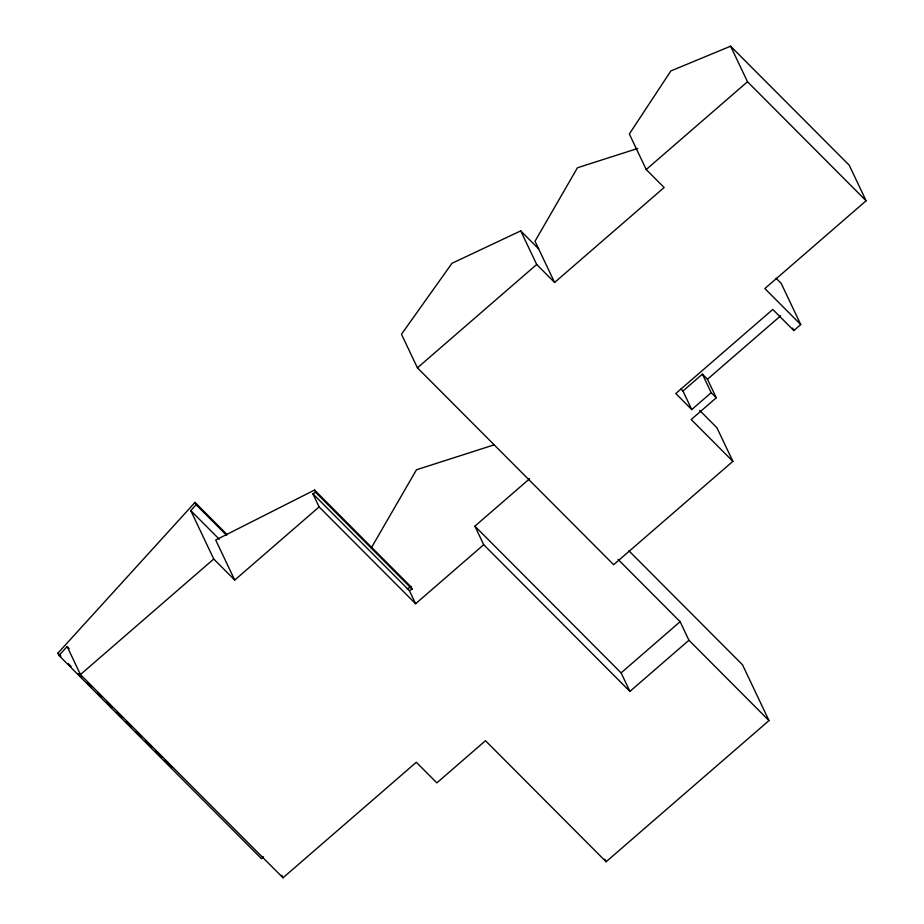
<?xml version="1.0" encoding="UTF-8"?>
<svg xmlns="http://www.w3.org/2000/svg" width="924" height="924" viewBox="0 0 924 924"><rect width="100%" height="100%" fill="white"/><g stroke="black" fill="none" stroke-linecap="round" stroke-linejoin="round"><path stroke-width="1.39" d="M371.286 547.932L416.481 469.773L494.375 444.779M263.352 856.744L261.538 858.743L58.986 655.497L57.889 653.187L195.01 502.39L226.565 534.06M58.986 655.497L67.14 646.534L69.173 648.579M312.866 493.762L409.355 590.575L412.116 589.177L315.627 492.365L312.866 493.762L319.115 506.929L234.731 580.076L213.744 559.02L190.76 510.602L196.107 504.712L195.01 502.39M417.429 367.833L536.682 264.483L520.732 230.885L451.963 263.305L401.478 334.245L417.429 367.833L613.64 564.703L732.882 461.342L716.932 427.754L699.653 410.406M646.222 169.531L747.493 81.751L730.607 46.2L670.882 70.929L629.336 133.98L646.222 169.531L664.137 187.514L554.596 282.467L536.682 264.483M628.863 550.762L742.503 664.783L768.987 720.581L606.109 861.757L485.481 740.713L436.844 782.871L416.308 762.265L283.01 877.8L80.446 674.566L213.744 559.02M618.052 559.424L680.122 621.702L688.934 640.251L629.902 691.406L483.702 544.71L474.901 526.172L529.625 478.724M730.607 46.2L849.237 165.223L866.111 200.774L764.841 288.554L800.738 324.578L793.832 330.573L772.776 309.448L675.779 393.532L691.753 409.563L711.214 392.688L702.413 374.151L682.952 391.014L691.753 409.563M319.115 506.929L415.604 603.742L483.702 544.71M732.882 461.342L691.198 419.519L716.285 397.782L707.484 379.233L780.711 315.754M629.902 691.406L621.101 672.868L680.122 621.702M412.116 589.177L411.018 586.856L314.53 490.043L215.708 540.032L234.731 580.076M407.184 588.796L411.018 586.856M637.71 148.464L577.454 167.764L535.019 241.222L554.596 282.467M747.493 81.751L866.111 200.774M776.102 278.263L781.161 283.333L800.738 324.578M702.413 374.151L707.484 379.233M711.214 392.688L716.285 397.782M680.953 389.016L682.952 391.014M520.732 230.885L538.646 248.868M688.934 640.251L768.987 720.581M474.901 526.172L621.101 672.868M196.107 504.712L226.646 535.354M190.76 510.602L219.254 539.2M57.889 653.187L60.938 656.248M68.064 663.397L71.113 666.458M78.24 673.608L81.3 676.668M87.399 682.801L91.476 686.89M97.586 693.012L101.652 697.1M106.745 702.205L111.839 707.31M116.921 712.416L122.014 717.521M126.08 721.609L131.173 726.714M136.267 731.82L141.349 736.925M145.426 741.013L151.524 747.146M155.602 751.224L161.712 757.357M164.761 760.417L171.887 767.567M792.653 328.101L793.832 330.573M604.885 859.158L606.109 861.757M409.355 590.575L415.604 603.742M314.53 490.043L315.627 492.365M281.797 875.247L283.01 877.8M67.14 646.534L80.446 674.566"/></g></svg>
